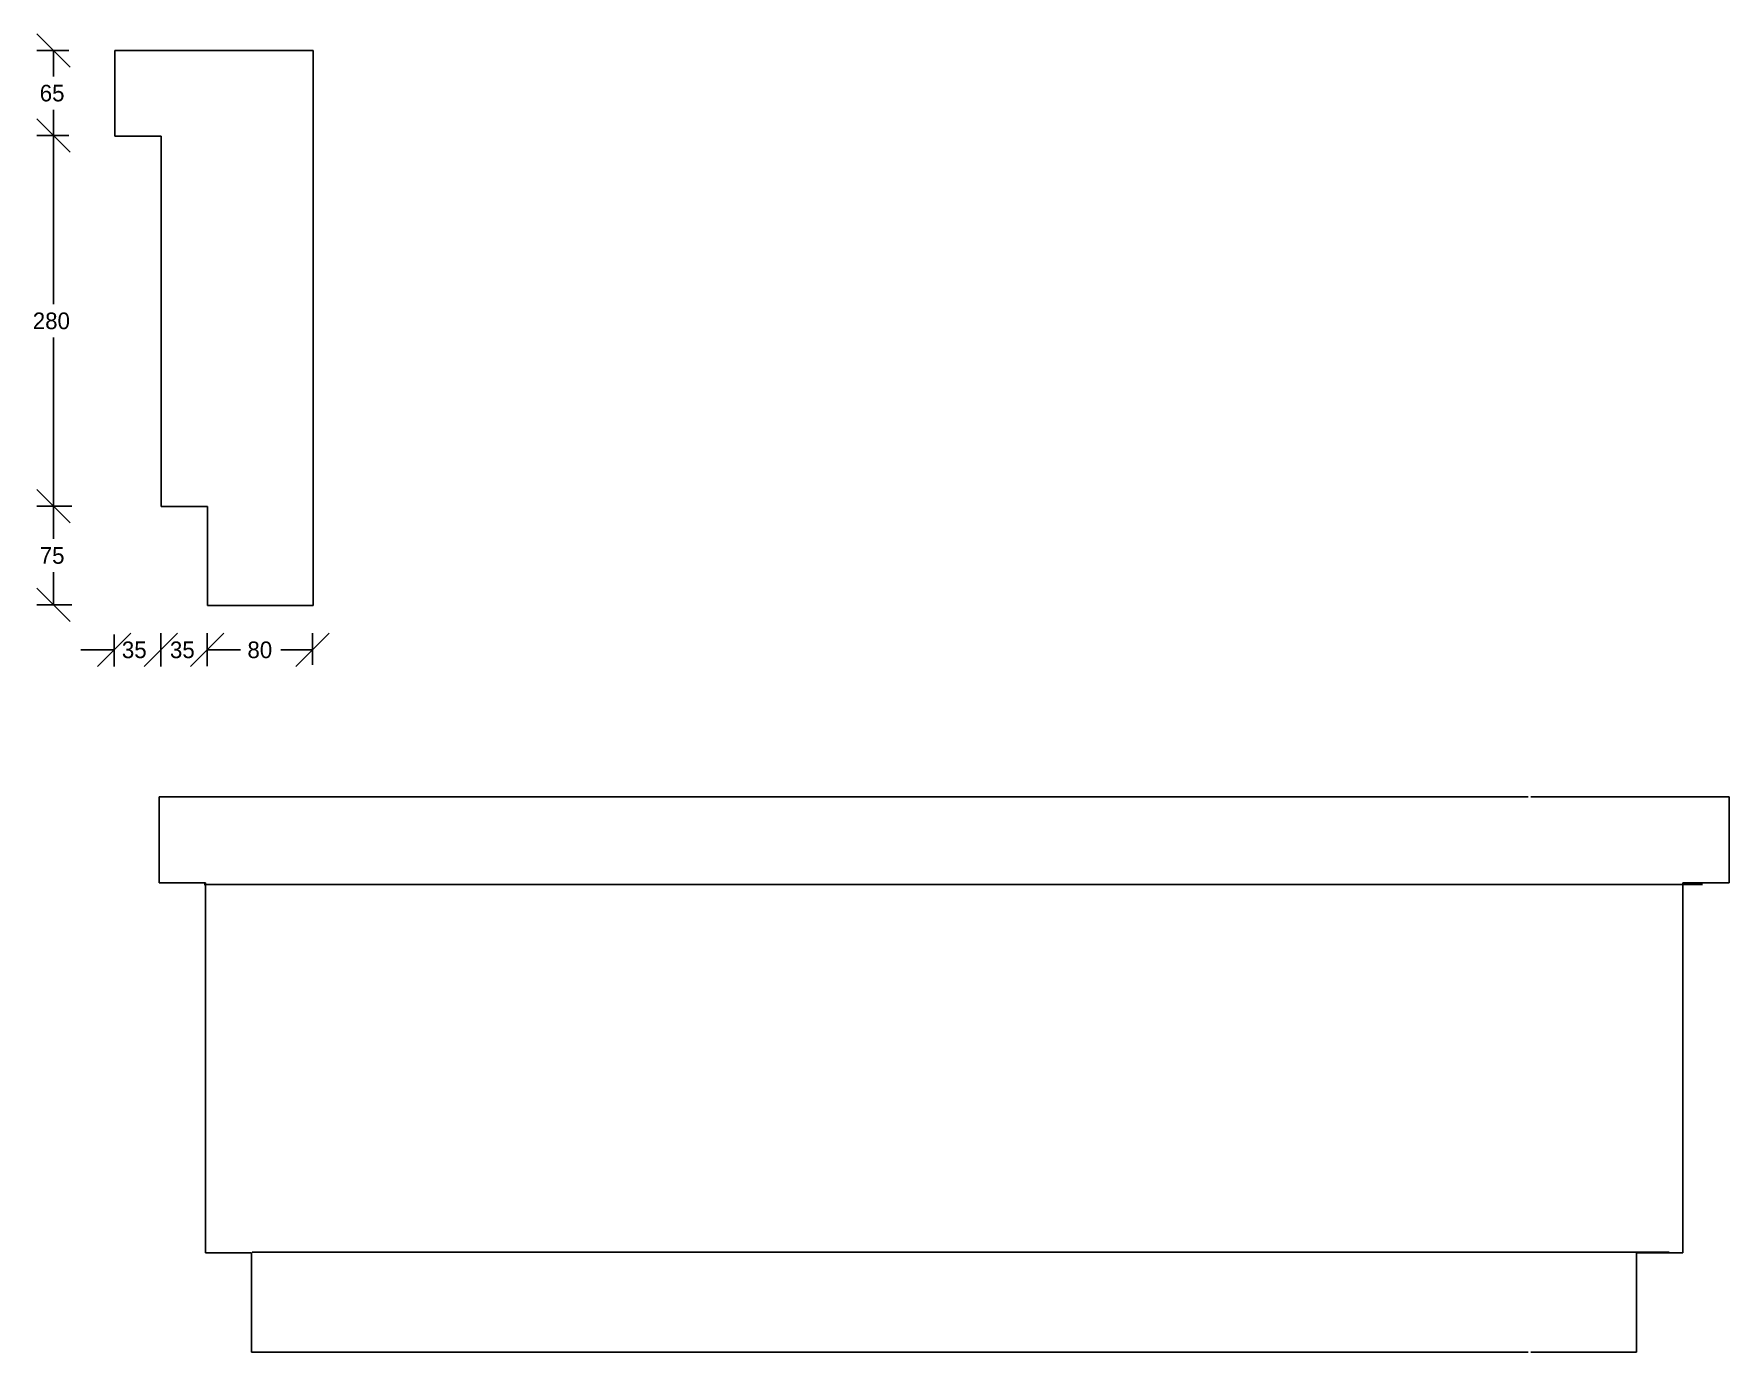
# Model space of a CAD drawing. Header units: metres. Extents: x -57 to 1225, y -977 to 20.
import ezdxf

# ---------------------------------------------------------------- set-up
doc = ezdxf.new("R2010")
doc.units = ezdxf.units.M

msp = doc.modelspace()

# ---------------------------------------------------------------- linework, layer by layer
for p, q in [((-29.6, -4.75), (-54.8, 20.45)), ((-30.6, 7.85), (-54.8, 7.85)), ((-42.2, 7.85), (-42.2, -11.72)), ((4.2, 7.95), (154.2, 7.95)), ((4.2, -57.05), (4.2, 7.95)), ((154.2, 7.95), (154.2, 7.95)), ((154.2, 7.95), (154.2, -412.05)), ((-42.2, -56.5), (-42.2, -36.92)), ((-29.6, -69.1), (-54.8, -43.9)), ((-29.6, -69.1), (-54.8, -43.9)), ((-46.58, -56.5), (-54.8, -56.5)), ((-30.6, -56.5), (-54.8, -56.5)), ((-42.2, -56.5), (-42.2, -184.05)), ((39.2, -57.05), (4.2, -57.05)), ((39.2, -337.05), (39.2, -57.05)), ((-42.2, -336.8), (-42.2, -209.25)), ((-29.6, -349.4), (-54.8, -324.2)), ((-29.6, -349.4), (-54.8, -324.2)), ((-46.58, -336.8), (-54.8, -336.8)), ((-28.5, -336.8), (-54.8, -336.8)), ((-42.2, -336.8), (-42.2, -361.55)), ((74.2, -337.05), (39.2, -337.05)), ((74.2, -412.05), (74.2, -337.05)), ((-42.2, -411.5), (-42.2, -386.75)), ((-29.6, -424.1), (-54.8, -398.9)), ((-28.5, -411.5), (-54.8, -411.5)), ((154.2, -412.05), (74.2, -412.05)), ((-8.9, -458.15), (16.3, -432.95)), ((3.7, -434), (3.7, -458.15)), ((26.3, -458.15), (51.5, -432.95)), ((26.3, -458.15), (51.5, -432.95)), ((38.9, -441.18), (38.9, -432.95)), ((61.45, -458.15), (86.65, -432.95)), ((61.45, -458.15), (86.65, -432.95)), ((74.05, -457.85), (74.05, -432.95)), ((74.05, -441.18), (74.05, -432.95)), ((141.1, -458.15), (166.3, -432.95)), ((153.7, -457), (153.7, -432.95)), ((3.7, -445.55), (-21.5, -445.55)), ((38.9, -437.5), (38.9, -458.15)), ((74.05, -445.55), (99.25, -445.55)), ((74.05, -445.55), (98.12, -445.55)), ((153.7, -445.55), (129.62, -445.55)), ((37.6, -556.9), (1073.1, -556.9)), ((37.6, -621.9), (37.6, -556.9)), ((1073.1, -556.9), (1073.1, -556.9)), ((1225.2, -556.9), (1075.2, -556.9)), ((1225.2, -621.9), (1225.2, -556.9)), ((72.6, -621.9), (37.6, -621.9)), ((71.7, -623), (1205, -623)), ((72.6, -901.9), (72.6, -621.9)), ((1190.2, -901.9), (1190.2, -621.9)), ((1190.2, -621.9), (1225.2, -621.9)), ((107.6, -901.9), (72.6, -901.9)), ((107.6, -976.9), (107.6, -901.9)), ((107.9, -901.25), (1179.95, -901.25)), ((1155.2, -976.9), (1155.2, -901.9)), ((1155.2, -901.9), (1190.2, -901.9)), ((1073.1, -976.9), (107.6, -976.9)), ((1075.2, -976.9), (1155.2, -976.9))]:
    msp.add_line(p, q)

# ---------------------------------------------------------------- texts
for s, p in [('65', (-52.7, -30.62)), ('280', (-57.95, -202.95)), ('75', (-52.7, -380.45)), ('35', (9.45, -451.85)), ('35', (45.8, -451.85)), ('80', (104.42, -451.85))]:
    msp.add_text(s, height=12.6).set_placement(p)

doc.saveas('drawing.dxf')
